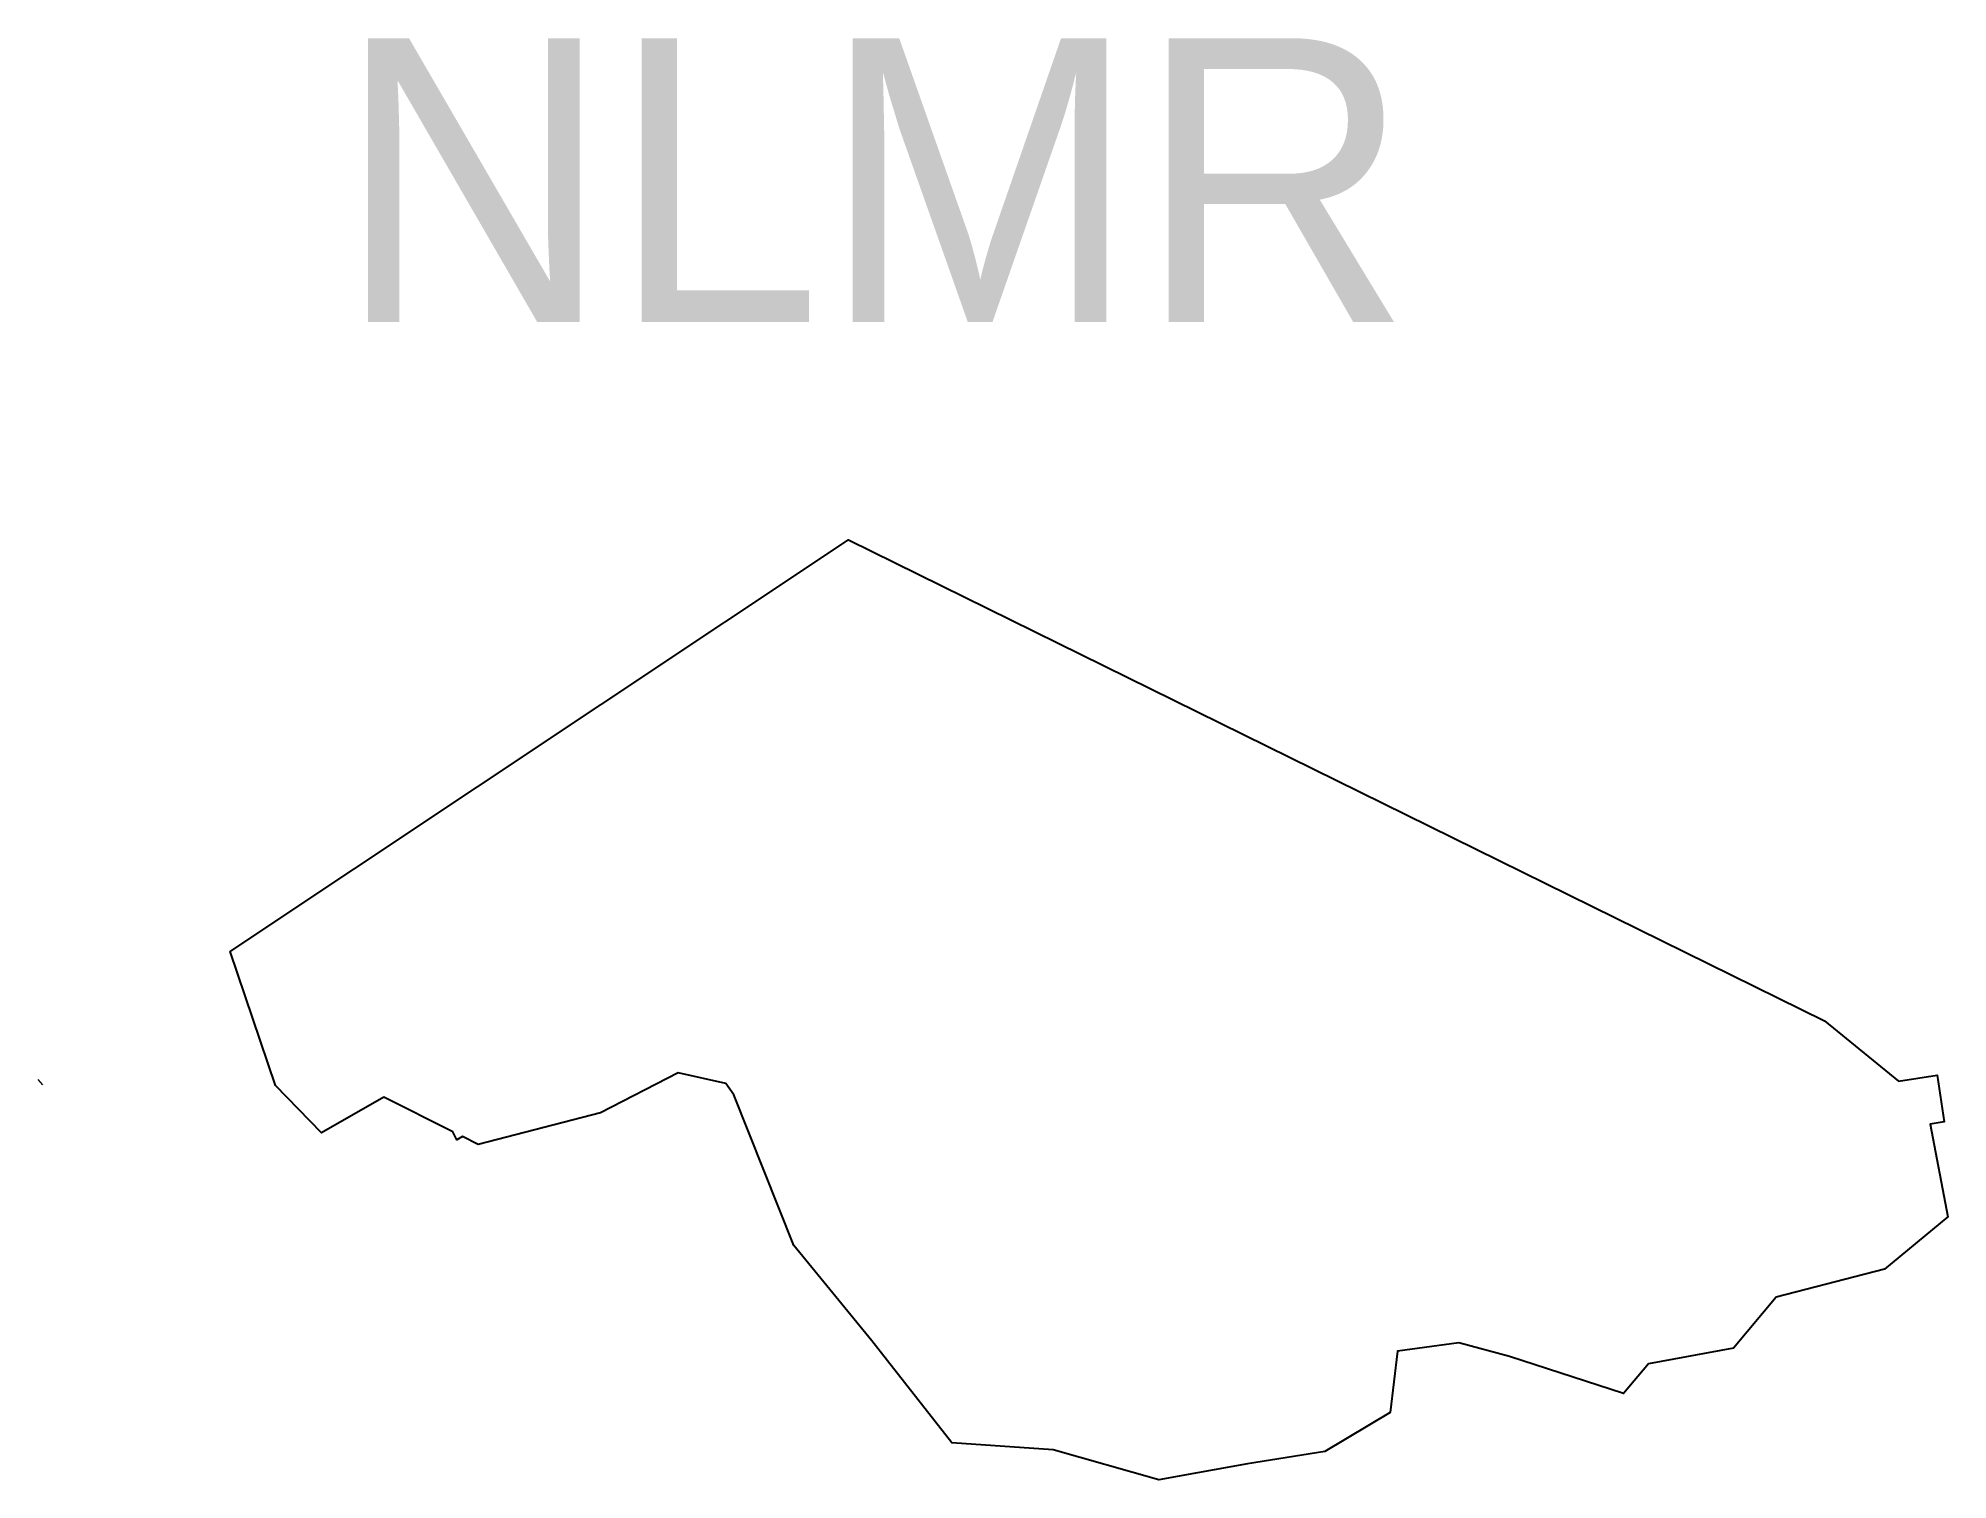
# Model space of a CAD drawing. Header units: inches. Extents: x 543427 to 543562, y 1844662 to 1844763.
import ezdxf

# ---------------------------------------------------------------- set-up
doc = ezdxf.new("R2010")
doc.units = ezdxf.units.IN
doc.header["$MEASUREMENT"] = 0
doc.layers.get('0').update_dxf_attribs({"linetype": 'CONTINUOUS'})
doc.layers.add('0.Cong trinh', color=3, linetype='CONTINUOUS', lineweight=5)
doc.layers.add('LEVEL_30', color=7, linetype='CONTINUOUS')

msp = doc.modelspace()

# ---------------------------------------------------------------- linework, layer by layer
at = {"layer": '0.Cong trinh', "color": 5, "ltscale": 3}
msp.add_line((543427.5, 1844689.55, 746), (543427.17, 1844689.93, 746), dxfattribs=at)
at = {"layer": 'LEVEL_30', "color": 5}
msp.add_lwpolyline([(543558.34, 1844689.81), (543561.08, 1844690.22), (543561.56, 1844686.95), (543560.57, 1844686.78), (543561.82, 1844680.25), (543557.35, 1844676.56), (543549.71, 1844674.58), (543546.71, 1844670.99), (543540.72, 1844669.87), (543538.95, 1844667.79), (543530.91, 1844670.4), (543527.34, 1844671.36), (543523.01, 1844670.77), (543522.49, 1844666.45), (543517.89, 1844663.69), (543512.45, 1844662.83), (543508.92, 1844662.19), (543506.19, 1844661.7), (543498.74, 1844663.82), (543491.6, 1844664.31), (543487.05, 1844670.1), (543485.95, 1844671.49), (543480.46, 1844678.23), (543476.23, 1844688.84), (543475.66, 1844689.64), (543472.3, 1844690.4), (543466.82, 1844687.58), (543458.19, 1844685.34), (543457.08, 1844685.9), (543456.69, 1844685.67), (543456.4, 1844686.24), (543451.55, 1844688.69), (543447.14, 1844686.16), (543443.9, 1844689.51), (543440.71, 1844698.95), (543484.3, 1844727.98), (543553.13, 1844694.06)], close=True, dxfattribs=at)

# ---------------------------------------------------------------- texts
at = {"insert": (543448.22, 1844763.34), "char_height": 20, "attachment_point": 1}
msp.add_mtext_dynamic_manual_height_columns('NLMR', width=225.6202, gutter_width=1, heights=[0], dxfattribs=at)

doc.saveas('drawing.dxf')
